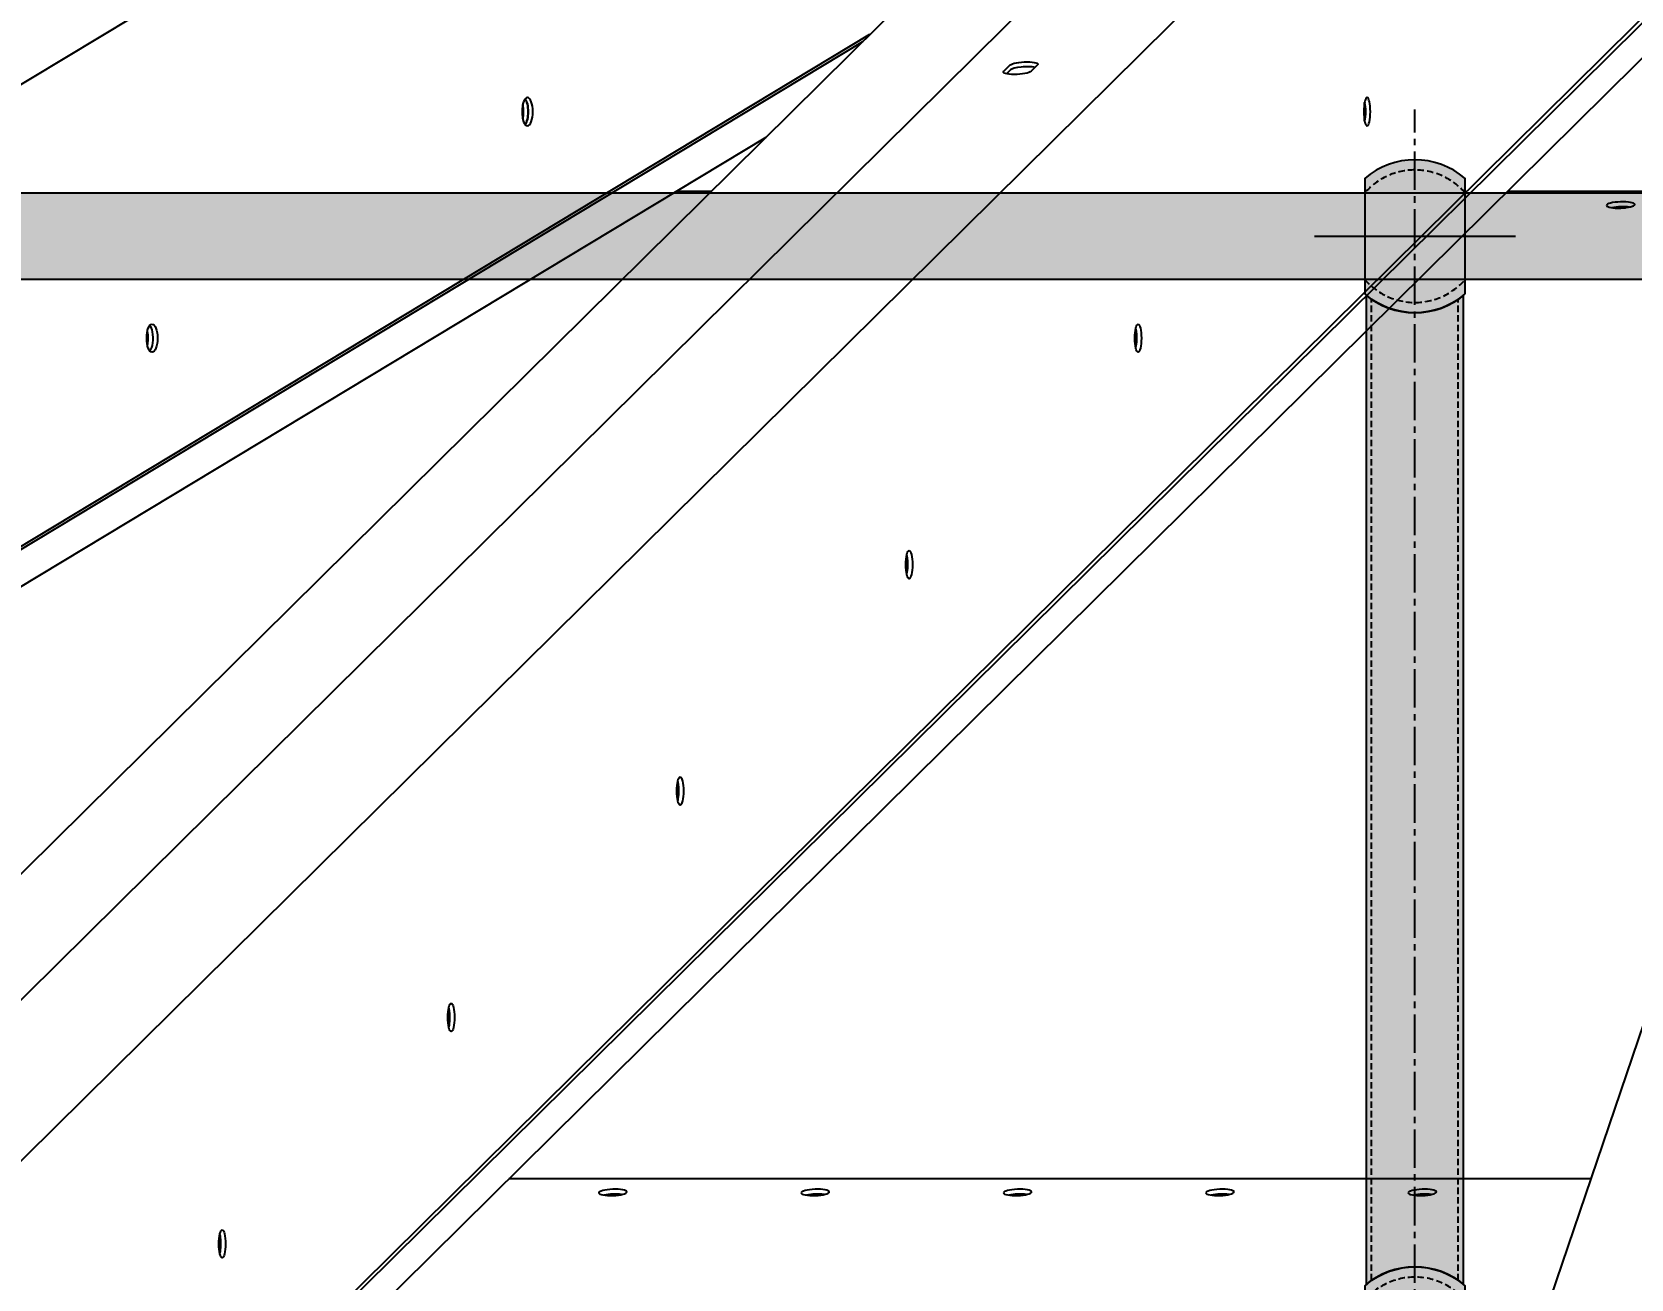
# Model space of a CAD drawing. Header units: millimetres. Extents: x -272986 to 200319, y -34579 to 49604.
# Drawn here: x 6527 to 7321, y 14277 to 14897 of the extents above; entities that cross this region are included whole.
import ezdxf
from ezdxf import colors
from ezdxf.entities.mleader import LeaderData, LeaderLine
from ezdxf.math import Vec2, Vec3

# ---------------------------------------------------------------- set-up
doc = ezdxf.new("R2010")
doc.units = ezdxf.units.MM
doc.linetypes.add('CENTER2', pattern=[28.575000000000003, 19.05, -3.175, 3.175, -3.175])
doc.linetypes.add('HIDDEN2', pattern=[4.762499999999999, 3.175, -1.5875])
doc.layers.get('Defpoints').update_dxf_attribs({"color": 9})
for name, color, linetype in [('X 0001 M', 7, 'Continuous'), ('X 1001 M', 8, 'HIDDEN2'), ('X 2001 M', 1, 'CENTER2'), ('X 3001 D', 5, 'Continuous'), ('X 4001 T', 7, 'Continuous'), ('X 5001 H', 8, 'Continuous')]:
    doc.layers.add(name, color=color, linetype=linetype)
doc.layers.add('X 5999 H', color=7, linetype='Continuous', true_color=0xffffff)
doc.styles.add('BIT STD. 2.5', font='isocpeur.ttf', dxfattribs={"height": 2.5})
doc.styles.add('BIT STD. 3.0', font='isocpeur.ttf', dxfattribs={"height": 2.5})
doc.dimstyles.new('BIT STD. 3.0', dxfattribs={"dimtxt": 3, "dimasz": 3, "dimexe": 1, "dimexo": 0.75, "dimgap": 1, "dimtad": 1, "dimdec": 0, "dimdsep": 46, "dimtxsty": 'BIT STD. 3.0', "dimcen": 0, "dimadec": 0, "dimazin": 0, "dimtfac": 1, "dimtdec": 0, "dimtmove": 0, "dimatfit": 3, "dimfxl": 1, "dimtfill": 1, "dimlwd": -1, "dimlwe": -1, "dimarcsym": 0})

# ---------------------------------------------------------------- blocks, each defined once
blk = doc.blocks.new('A$C79477E6E')
at = {"extrusion": (0, 1, 0)}
for p, q in [((-293.919907187581, 1805.919100458366), (-1840.662692455629, 276.2519309200543)), ((-1777.458647629774, 276.2519309200343), (-230.7158623617361, 1805.91910045835)), ((-116.3083669759544, 1803.972847633262), (-636.1560874500428, 274.3056780949501)), ((-345.3068963571677, 1787.748446359687), (-2880.858805700933, 258.0812768213491)), ((-168.0701046624381, 1787.748446359685), (-1714.812889930497, 258.0812768213491)), ((-215.3826401264632, 1512.443892103727), (-1690.187512246179, 53.92046090133772)), ((-216.6132534186727, 1508.822776385887), (-1690.187512246179, 51.51637284279786)), ((-1690.187512246175, 33.89784253390098), (-225.6318904483524, 1482.285172324277)), ((-855.78123516915, 1250.260567292704), (-2861.163744153757, 40.4380528902675)), ((-859.3941771580903, 1246.687511191478), (-2861.16374415376, 39.04464009492767)), ((-789.149771828841, 1232.036001698014), (-785.96530138858, 1235.185316458826)), ((-785.8340169367548, 1232.749391296864), (-787.8060983989672, 1230.799081072611)), ((-772.3521225030163, 1235.185316458826), (-775.5365929432737, 1232.036001698014)), ((-2861.16374415375, 20.59747773422896), (-907.2253207307185, 1199.384410313052)), ((-934.5113868943263, 1172.399574829185), (-951.9549537495732, 1172.399574829185)), ((-330.9445523617287, 1172.399574829185), (-538.9767289393785, 1172.399574829185)), ((-497.64499162418, 681.8786414011574), (-1034.973328664888, 681.8786414011574))]:
    blk.add_line(p, q, dxfattribs=at)
at = {"extrusion": (0, 0, -1)}
for centre, major_axis, ratio, start_param, end_param in [((-782.343182386041, 1232.036001697896), (6.989855704468418, 0.376719034248292), 0.2187356388057161, 0.2415817389153328, 3.383174392505126), ((-779.1587119457945, 1235.185316458908), (-6.989855704458185, -0.3767190342479672), 0.2187356388057085, 0.2415817389151924, 3.383174392504985), ((-1025.743848207207, 1211.954745958148), (8.312513117178249e-17, -7.000000000000047), 0.3826834323650909, -4.712388980384686, 1.5707963267949), ((-1028.053547038518, 1211.954745958146), (-2.233768725545815e-13, -7.000000000000303), 0.3826834323650624, -2.695870529723027, -0.4457221238684395), ((-608.7006405300162, 1211.954745958148), (1.305830724587086e-16, -7.000000000000047), 0.2334453638559068, -4.712388980384686, 1.5707963267949), ((-482.6543296041964, 1162.727933004517), (6.99543924725377, 0.2526454788453325), 0.2221815335800115, -1.917917754699751, -1.223674898890303), ((-1214.491187431289, 1099.479218786142), (-2.777778007612142e-13, -7.000000000001807), 0.3826834323651161, -2.695870529729323, -2.024581932314106), ((-1214.491187431311, 1099.479218786139), (2.775557561562891e-13, 7.000000000000422), 0.3826834323651181, 0.4457221238628835, 1.11701072127623), ((-724.8626524829633, 1099.479218786135), (-1.688649220454863e-13, -7.000000000014361), 0.2334453638559333, -2.302849654730138, -2.024581932314534), ((-724.8626524829815, 1099.47921878614), (1.694200335577989e-13, 6.999999999997944), 0.2334453638559356, 0.8387429988651411, 1.117010721276115), ((-1214.491187431289, 1099.479218786144), (-2.771116669464391e-13, -7.000000000000585), 0.3826834323651161, -2.024581932313493, -0.4457221238614824), ((-1214.491187431311, 1099.479218786139), (2.220446049250313e-16, 7.000000000000184), 0.3826834323651182, 1.117010721276373, 2.695870529725262), ((-724.8626524829633, 1099.479218786144), (-1.689759443479488e-13, -7.000000000000796), 0.2334453638559333, -2.024581932313726, -0.8387429988612636), ((-724.8626524829815, 1099.479218786139), (5.551115123125783e-16, 7.000000000000327), 0.2334453638559356, 1.117010721276398, 2.302849654723059), ((-838.5937396350273, 987.0036916142071), (-1.688649220454863e-13, -6.999999999998294), 0.2334453638559333, -2.302849654730605, -2.024581932314242), ((-838.5937396350382, 987.0036916141999), (1.704192342799615e-13, 7.000000000003767), 0.2334453638559356, 0.8387429988614743, 1.117010721275966), ((-838.5937396350273, 987.0036916142053), (-1.689759443479488e-13, -7.000000000000155), 0.2334453638559333, -2.024581932313742, -0.8387429988609107), ((-838.5937396350382, 987.0036916142017), (5.551115123125782e-16, 6.999999999999554), 0.2334453638559356, 1.11701072127633, 2.302849654727082), ((-952.3248267870877, 874.528164442283), (-1.694200335577989e-13, -6.999999999993697), 0.2334453638559333, -2.302849654730725, -2.024581932314134), ((-952.3248267870986, 874.5281644422812), (1.697531004651864e-13, 6.99999999999268), 0.2334453638559356, 0.8387429988609902, 1.11701072127619), ((-952.3248267870913, 874.5281644422794), (-1.691979889528739e-13, -7.000000000000083), 0.2334453638559333, -2.024581932313772, -0.8387429988607831), ((-952.3248267870986, 874.5281644422757), (4.440892098500626e-16, 7.000000000000244), 0.2334453638559356, 1.117010721276382, 2.302849654727618), ((-1066.055913939152, 762.0526372703534), (-1.696420781627239e-13, -7.000000000000856), 0.2334453638559333, -2.302849654730877, -2.02458193231422), ((-1066.055913939163, 762.0526372703516), (1.697531004651864e-13, 6.999999999998909), 0.2334453638559356, 0.8387429988604023, 1.117010721275999), ((-1066.055913939152, 762.0526372703534), (-1.684208328356362e-13, -6.999999999999987), 0.2334453638559333, -2.024581932313801, -0.8387429988603656), ((-1066.055913939163, 762.0526372703516), (4.440892098500626e-16, 7.000000000000163), 0.2334453638559356, 1.117010721276408, 2.302849654728186), ((-983.3346775299178, 675.1301097708401), (-6.995439247253814, -0.2526454788453503), 0.2221815335800226, -2.980451449556803, 3.302733857622783), ((-882.8192608337558, 675.1301097708401), (-6.995439247253814, -0.2526454788453503), 0.2221815335800226, -2.980451449556803, 3.302733857622783), ((-782.3038441375938, 675.1301097708401), (-6.995439247253814, -0.2526454788453503), 0.2221815335800226, -2.980451449556803, 3.302733857622783), ((-681.7884274414318, 675.1301097708401), (-6.995439247253814, -0.2526454788453503), 0.2221815335800226, -2.980451449556803, 3.302733857622783), ((-581.2730107452699, 675.1301097708401), (-6.995439247253814, -0.2526454788453503), 0.2221815335800226, -2.980451449556803, 3.302733857622783), ((-983.2291072363842, 672.206999576485), (6.995439247253739, 0.2526454788453419), 0.2221815335800155, -1.917917754699316, -1.223674898889573), ((-882.7136905402222, 672.206999576485), (6.995439247253756, 0.2526454788453423), 0.2221815335800154, -1.917917754699316, -1.223674898889542), ((-782.1982738440602, 672.206999576485), (6.995439247253923, 0.2526454788453482), 0.2221815335800155, -1.91791775469932, -1.223674898889547), ((-681.6828571479018, 672.206999576485), (6.99543924725399, 0.2526454788453507), 0.2221815335800155, -1.917917754699306, -1.223674898889551), ((-581.1674404517362, 672.206999576485), (6.995439247253695, 0.2526454788453401), 0.2221815335800155, -1.917917754699248, -1.223674898889555), ((-1179.787001091212, 649.5771100984275), (-1.690869666504113e-13, -7.000000000000814), 0.2334453638559333, -2.302849654730995, -2.024581932314317), ((-1179.787001091223, 649.5771100984257), (1.694200335577989e-13, 6.999999999999241), 0.2334453638559356, 0.8387429988600932, 1.117010721276046), ((-1179.787001091212, 649.5771100984275), (-1.691979889528739e-13, -7.000000000000096), 0.2334453638559333, -2.024581932313803, -0.8387429988603066), ((-1179.787001091223, 649.5771100984257), (2.220446049250313e-16, 7.000000000000014), 0.2334453638559356, 1.117010721276404, 2.302849654728792)]:
    blk.add_ellipse(centre, major_axis=major_axis, ratio=ratio, start_param=start_param, end_param=end_param, dxfattribs=at)
for centre, major_axis, ratio, start_param, end_param in [((-779.0274274939657, 1232.749391296944), (-6.989855704458109, -0.3767190342480954), 0.2187356388057068, -2.47964277744946, -0.2415817389165271), ((-1030.363245869765, 1211.954745958146), (-2.77111666946439e-13, 6.999999999998809), 0.3826834323651182, -2.101958186599003, -1.039634466990303), ((-1028.053547038497, 1211.954745958148), (-2.233768725545815e-13, 7.000000000000083), 0.3826834323650602, -2.695870529724413, -0.4457221238662172), ((-611.1315653310266, 1211.954745958148), (-1.686428774405613e-13, 7.000000000000686), 0.2334453638559333, -2.302849654719252, -0.838742998871497), ((-482.6719246531247, 1163.215118036907), (-6.995439247254068, -0.2526454788455147), 0.2221815335800155, -2.241105081193233, -0.900487572398329), ((-1212.181488600017, 1099.479218786144), (4.440892098500626e-15, 7.000000000000129), 0.3826834323651171, -1.117010721276412, 5.166174585903175), ((-722.4317276819747, 1099.479218786144), (4.218847493575596e-15, 7.000000000000129), 0.2334453638559344, -1.117010721276405, 5.166174585903181), ((-1216.800886262474, 1099.479218786293), (6.661338147750939e-16, 6.999999999675047), 0.3826834323651182, -1.117010721278479, -1.039634466990146), ((-1216.800886262583, 1099.479218786139), (-2.760014439218139e-13, 6.999999999997959), 0.3826834323651181, -2.101958186597454, -1.117010721276433), ((-836.1628148340387, 987.0036916142053), (4.329869796038111e-15, 7.000000000000107), 0.2334453638559343, -1.11701072127639, 5.166174585903196), ((-949.8939019861027, 874.5281644422794), (4.329869796038111e-15, 7.000000000000107), 0.2334453638559343, -1.11701072127639, 5.166174585903196), ((-1063.624989138163, 762.0526372703534), (4.329869796038111e-15, 7.000000000000107), 0.2334453638559343, -1.117010721276357, 5.166174585903229), ((-983.2467022853016, 672.6941846088775), (-6.995439247253689, -0.2526454788455063), 0.2221815335800226, -2.241105081193387, -0.9004875723979775), ((-882.7312855891396, 672.6941846088775), (-6.995439247254022, -0.2526454788455184), 0.2221815335800226, -2.241105081193313, -0.9004875723981247), ((-782.2158688929776, 672.6941846088775), (-6.995439247253527, -0.2526454788455006), 0.2221815335800226, -2.241105081193256, -0.9004875723981309), ((-681.7004521968156, 672.6941846088775), (-6.995439247253999, -0.2526454788455176), 0.2221815335800226, -2.241105081193371, -0.9004875723980252), ((-581.1850355006536, 672.6941846088775), (-6.995439247254219, -0.2526454788455256), 0.2221815335800226, -2.24110508119327, -0.9004875723981165), ((-1177.356076290223, 649.5771100984275), (4.329869796038111e-15, 7.000000000000107), 0.2334453638559343, -1.117010721276357, 5.166174585903229)]:
    blk.add_ellipse(centre, major_axis=major_axis, ratio=ratio, start_param=start_param, end_param=end_param)
at = {"extrusion": (0, 0, -0.9999999999999999)}
for centre, major_axis, ratio, start_param, end_param in [((-611.1315653310412, 1211.954745958146), (-1.690869666504113e-13, -6.999999999999812), 0.2334453638559356, -2.302849654716095, -0.8387429988762034), ((-482.759899897741, 1165.65104319887), (-6.995439247253814, -0.2526454788453446), 0.2221815335800155, -2.980451449556803, 3.302733857622783)]:
    blk.add_ellipse(centre, major_axis=major_axis, ratio=ratio, start_param=start_param, end_param=end_param, dxfattribs=at)
blk = doc.blocks.new('*D706')
at = {"layer": 'Defpoints', "color": 0, "transparency": 16777216}
for p in [(15596.99999999999, 17732.44809638601), (-1.091393642127514e-10, 13630), (15596.99999999999, 13630)]:
    blk.add_point(p, dxfattribs=at)
at = {"layer": 'X 3001 D', "color": 0, "transparency": 16777216}
for p, q in [((-1.091366087574533e-10, 13675), (-1.088844877758586e-10, 17792.44809638601)), ((15596.99999999999, 13675), (15596.99999999999, 17792.44809638601)), ((179.9999999998911, 17732.44809638601), (15416.99999999999, 17732.44809638601))]:
    blk.add_line(p, q, dxfattribs=at)
for points in [[(179.9999999998911, 17762.44809638601), (179.9999999998911, 17702.44809638601), (-1.08888161716256e-10, 17732.44809638601)], [(15416.99999999999, 17762.44809638601), (15416.99999999999, 17702.44809638601), (15596.99999999999, 17732.44809638601)]]:
    blk.add_solid(points, dxfattribs=at)
at = {"layer": 'X 3001 D', "color": 0, "transparency": 16777216, "insert": (7798.499999999942, 17882.44809638601), "char_height": 150, "attachment_point": 5, "style": 'BIT STD. 3.0', "bg_fill": 3, "box_fill_scale": 1.1, "bg_fill_color": 256, "bg_fill_true_color": 13158600, "bg_fill_transparency": 0}
blk.add_mtext('INTERNAL TANK DIAMETER - %%C15597mm (20 PLATES ROUND)', dxfattribs=at)
blk = doc.blocks.new('Heavy Duty - HR Std - front elev')
at = {"layer": 'X 5999 H', "ltscale": 10, "true_color": 0xc7c8ca}
h = blk.add_hatch(color=9, dxfattribs=at)
edge = h.paths.add_edge_path()
edge.add_arc((50.00000000000091, 545.0000000000038), 37.99999999999599, 50.540968735997524, 129.4590312640024, ccw=False)
edge.add_line((74.14999999999964, 574.3390098674099), (74.14999999999964, 1065.660990132583))
edge.add_arc((50.00000000000221, 1094.999999999992), 37.99999999999788, 230.5409687359938, 309.4590312639976, ccw=False)
edge.add_line((25.85000000000036, 1065.660990132586), (25.85000000000218, 574.3390098674099))
edge = h.paths.add_edge_path()
edge.add_line((74.93338984173715, 1066.323771674084), (74.93338984173715, 1123.676228325916))
edge.add_arc((50.00000000000091, 1095.000000000001), 37.99999999999988, 48.99371303907665, 131.0062869609233)
edge.add_line((25.06661015826467, 1123.676228325916), (25.06661015826467, 1066.323771674084))
edge.add_arc((50.00000000000091, 1094.999999999999), 37.99999999999988, 228.9937130390767, 311.0062869609233)
edge = h.paths.add_edge_path()
edge.add_arc((50, 544.9999999999958), 37.99999999999621, 230.540968735996, 309.459031264004, ccw=False)
edge.add_line((25.85000000000036, 515.6609901325901), (25.85000000000036, -25))
edge.add_line((25.85000000000036, -25), (-25, -25))
edge.add_line((-25, -25), (-25, 40))
edge.add_line((-25, 40), (25.85000000000036, 40))
edge.add_line((25.85000000000036, 40), (25.85000000000036, -25))
edge.add_line((25.85000000000036, -25), (74.14999999999964, -25))
edge.add_line((74.14999999999964, -25), (125, -25))
edge.add_line((125, -25), (125, 40))
edge.add_line((125, 40), (74.14999999999964, 40))
edge.add_line((74.14999999999964, 40), (74.14999999999964, -25))
edge.add_line((74.14999999999964, -25), (74.14999999999964, 515.6609901325901))
edge = h.paths.add_edge_path()
edge.add_line((74.93338984173715, 516.3237716740841), (74.93338984173715, 573.6762283259159))
edge.add_arc((50.00000000000091, 545.0000000000013), 37.99999999999979, 48.99371303907655, 131.0062869609235)
edge.add_line((25.06661015826467, 573.6762283259159), (25.06661015826467, 516.3237716740841))
edge.add_arc((50.00000000000091, 544.9999999999987), 37.99999999999979, 228.9937130390765, 311.0062869609234)
edge = h.paths.add_edge_path(flags=16)
edge.add_arc((100, 0), 9, 0, 360)
edge = h.paths.add_edge_path(flags=16)
edge.add_arc((0, 0), 9, 0, 360)
at = {"layer": 'X 0001 M'}
for points in [[(74.93338984173715, 1066.323771674084), (74.93338984173715, 1123.676228325916, 0.3739472142884485), (25.06661015826467, 1123.676228325916), (25.06661015826467, 1066.323771674084, 0.3739472142884484)], [(25.85000000000218, 574.3390098674099, -0.3586331317842767), (74.14999999999964, 574.3390098674099), (74.14999999999964, 1065.660990132583, -0.3586331317842717), (25.85000000000036, 1065.660990132586)], [(74.93338984173715, 516.3237716740841), (74.93338984173715, 573.6762283259159, 0.3739472142884485), (25.06661015826467, 573.6762283259159), (25.06661015826467, 516.3237716740841, 0.3739472142884484)]]:
    blk.add_lwpolyline(points, format="xyb", close=True, dxfattribs=at)
at = {"layer": 'X 0001 M', "ltscale": 10}
blk.add_lwpolyline([(74.14999999999964, 515.6609901325901, -0.3586331317842913), (25.85000000000036, 515.6609901325901), (25.85000000000036, -25), (-25, -25), (-25, 40), (25.85000000000036, 40), (25.85000000000036, -25), (74.14999999999964, -25), (125, -25), (125, 40), (74.14999999999964, 40), (74.14999999999964, -25)], format="xyb", close=True, dxfattribs=at)
for centre in [(0, 0), (100, 0)]:
    blk.add_circle(centre, 9, dxfattribs=at)
at = {"layer": 'X 1001 M'}
for p, q in [((28.50000000000182, 576.332890067788), (28.50000000000182, 1063.667109932212)), ((71.49999999999818, 576.332890067788), (71.49999999999818, 1063.667109932212)), ((28.5, -25), (28.5, 513.667109932212)), ((71.5, -25), (71.5, 513.667109932212))]:
    blk.add_line(p, q, dxfattribs=at)
blk.add_lwpolyline([(74.14999999999964, 40), (25.85000000000036, 40)], dxfattribs=at)
for centre, start, end in [((50.00000000000182, 1095), 40.77111638008072, 139.2288836199193), ((50.00000000000182, 1095), 220.7711163800807, 319.2288836199193), ((50.00000000000182, 545), 40.77111638008072, 139.2288836199193), ((50.00000000000182, 545), 220.7711163800807, 319.2288836199193)]:
    blk.add_arc(centre, 32.923, start, end, dxfattribs=at)
at = {"layer": 'X 2001 M'}
blk.add_line((50, -25), (50.00000000000182, 1158), dxfattribs=at)
at = {"layer": 'X 2001 M', "ltscale": 10}
for p, q in [((0.0666101582646661, 1095), (99.93338984173715, 1095)), ((0.0666101582646661, 545), (99.93338984173715, 545)), ((1.818989403545856e-12, 17), (1.818989403545856e-12, -17)), ((99.99999999999818, 17), (99.99999999999818, -17)), ((-17, 0), (17, 0)), ((117, 0), (83, 0))]:
    blk.add_line(p, q, dxfattribs=at)

msp = doc.modelspace()

# ---------------------------------------------------------------- hatches: boundary and pattern name
at = {"layer": 'X 5999 H', "true_color": 0xc7c8ca}
h = msp.add_hatch(color=9, dxfattribs=at)
h.dxf.hatch_style = 1
edge = h.paths.add_edge_path()
edge.add_line((129.7083314060146, 14816.62214799581), (15668.49627921, 14816.62214799581))
edge.add_arc((15668.49627921, 14795.12214799581), 21.5, -90, 90, ccw=False)
edge.add_line((15668.49627921, 14773.62214799581), (129.7083314060146, 14773.62214799581))
edge.add_arc((129.7083314060146, 14795.12214799581), 21.5, 90, 270, ccw=False)

# ---------------------------------------------------------------- linework, layer by layer
msp.add_lwpolyline([(129.7083314060146, 14816.62214799581), (15668.49627921, 14816.62214799581, -0.9999999999999999), (15668.49627921, 14773.62214799581), (129.7083314060146, 14773.62214799581, -0.9999999999999999)], format="xyb", close=True)

# ---------------------------------------------------------------- block references
at = {"layer": 'X 5001 H', "color": 252}
msp.add_blockref('A$C79477E6E', (7798.499999999898, 13645), dxfattribs=at)

# ---------------------------------------------------------------- next in the draw order: dimensions: what is measured, and where the dimension line sits
at = {"layer": 'X 3001 D'}
dim = msp.add_linear_dim(base=(15596.99999999999, 17732.44809638601), p1=(-1.091393642127514e-10, 13630), p2=(15596.99999999999, 13630), text='INTERNAL TANK DIAMETER - %%C<>mm (20 PLATES ROUND)', dimstyle='BIT STD. 3.0', dxfattribs=at)
dim.commit()
dim.dimension.update_dxf_attribs({"geometry": '*D706', "text_midpoint": (7798.499999999942, 17882.44809638601)})

# ---------------------------------------------------------------- next in the draw order: block references
at = {"layer": 'X 0001 M'}
msp.add_blockref('Heavy Duty - HR Std - front elev', (7163.58380868964, 13700.12214799581), dxfattribs=at)

# ---------------------------------------------------------------- next in the draw order: leaders
at = {"layer": 'X 4001 T'}
ml = msp.add_multileader_mtext('Standard', dxfattribs=at)
ml.set_content('\\pxsm1.15;PERIMETER 2 TIER HANDRAILING TO THE FULL CIRCUMFERENCE OF THE ROOF.\\P(GALV.^I- REFER TO NOTES COLUMN)', color=256, style='BIT STD. 2.5')
ml.set_leader_properties(color=150)
ml.build(insert=Vec2(0, 0))
ml.multileader.update_dxf_attribs({"text_left_attachment_type": 2, "text_right_attachment_type": 2, "dogleg_length": 3, "arrow_head_size": 150, "scale": 60})
ctx = ml.context
ctx.base_point, ctx.scale, ctx.char_height, ctx.arrow_head_size, ctx.landing_gap_size, ctx.plane_origin = Vec3(9707.84575283472, 16572.62908057254), 60, 150, 150, 60, Vec3(14632.82418822104, 17242.74119747708)
ctx.left_attachment, ctx.right_attachment, ctx.text_align_type = 2, 2, 2
notes = []
notes.append((ctx, [(0, (1, 1, 0), (13667.84575283472, 16572.62908057254), (-1, 0), 180, [(0, [(14646.9754121014, 14800.39939443491)], 0, [])])]))
ctx.mtext.insert, ctx.mtext.width, ctx.mtext.defined_height, ctx.mtext.alignment, ctx.mtext.flow_direction = Vec3(13427.84575283472, 16967.62908057254), 3866.662103078794, 1362.970936081278, 3, 5
ctx.mtext.has_bg_fill, ctx.mtext.bg_color, ctx.mtext.bg_scale_factor, ctx.mtext.bg_transparency, ctx.mtext.use_window_bg_color = 1, -1073741824, 1.25, 0, 1
for ctx, leaders in notes:
    for number, flags, end, landing, length, lines in leaders:
        leader = LeaderData()
        leader.index, (leader.has_last_leader_line, leader.has_dogleg_vector, leader.attachment_direction) = number, flags
        leader.last_leader_point, leader.dogleg_vector, leader.dogleg_length = Vec3(end), Vec3(landing), length
        for number, points, colour, breaks in lines:
            line = LeaderLine()
            line.index, line.vertices, line.color, line.breaks = number, Vec3.list(points), colors.encode_raw_color(colour), breaks
            leader.lines.append(line)
        ctx.leaders.append(leader)

doc.saveas('drawing.dxf')
